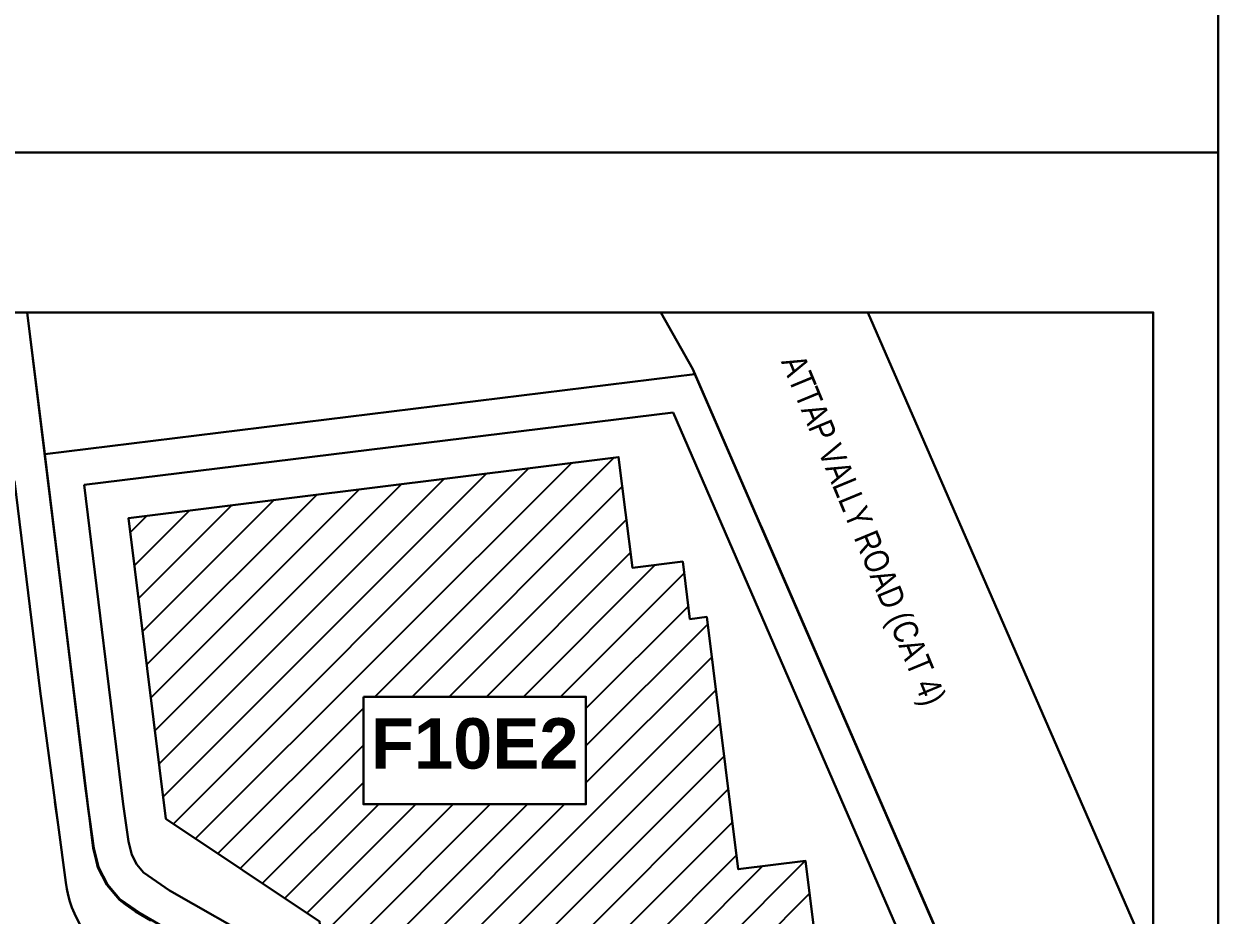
# Model space of a CAD drawing. Extents: x -15449 to 527173, y -170839 to 146543.
# Drawn here: x 15512.7 to 15569.5, y 7822.3 to 7864.7 of the extents above; entities that cross this region are included whole.
import ezdxf

# ---------------------------------------------------------------- set-up
doc = ezdxf.new("R2010")
doc.units = 0
doc.header["$LTSCALE"] = 8
doc.linetypes.add('IMPORT-X-F10A-LAY-S0-00-ASITE-002$0$HIDDEN', pattern=[9.525, 6.35, -3.175])
doc.layers.get('0').update_dxf_attribs({"color": 1, "linetype": 'CONTINUOUS'})
doc.layers.add('A-RC WALL', color=7, linetype='CONTINUOUS')
for name, color, linetype, lineweight in [('G-ANNO-TTLB', 7, 'CONTINUOUS', 9), ('G-IMPT', 7, 'CONTINUOUS', 30), ('Micron SGP Titleblock CAD template EDI$0$G-ANNO-TTLB', 7, 'CONTINUOUS', 30)]:
    doc.layers.add(name, color=color, linetype=linetype, lineweight=lineweight)
doc.styles.add('Arial', font='arial.ttf', dxfattribs={"width": 0.8, "height": 0.25})
doc.styles.add('Arial Unicode MS_B', font='', dxfattribs={"height": 1.8})
doc.styles.get('Arial Unicode MS_B').set_extended_font_data('Arial Unicode MS', bold=True)

# ---------------------------------------------------------------- blocks, each defined once
blk = doc.blocks.new('A$Cf1db08be')
at = {"layer": 'A-RC WALL'}
h = blk.add_hatch(dxfattribs=at)
h.set_pattern_fill('ANSI31', color=256, scale=10)
h.set_pattern_definition([(45, (-268.9758, -185.7096), (-0.8838835, 0.8838835), [])])
h.paths.add_polyline_path([(77.792, 45.235), (74.59, 44.836), (73.096, 56.842), (72.296, 56.742), (71.955, 59.48), (69.554, 59.182), (68.899, 64.448), (45.588, 61.547), (47.368, 47.237), (54.68, 42.359), (56.087, 31.054), (80.786, 34.127), (80.172, 39.063), (78.584, 38.865)])
h.paths.add_polyline_path([(67.343, 47.929), (56.759, 47.929), (56.759, 53.05), (67.343, 53.05)], flags=16)
for p, q in [((0, 71.334), (94.333, 71.334)), ((94.333, 71.334), (94.333, 7.374)), ((94.333, 71.334), (94.333, 7.374)), ((94.333, 69.231), (94.333, 0.001))]:
    blk.add_line(p, q)
for points in [[(0, 71.334), (94.333, 71.334), (94.333, 0.001), (0, 0.001)], [(47.368, 47.237), (54.68, 42.359), (56.087, 31.054), (80.786, 34.127), (80.172, 39.063), (78.584, 38.865), (77.792, 45.235), (74.59, 44.836), (73.096, 56.842), (72.296, 56.742), (71.955, 59.48), (69.554, 59.182), (68.899, 64.448), (45.588, 61.547), (47.368, 47.237)], [(47.368, 47.237), (54.68, 42.359), (56.087, 31.054), (80.786, 34.127), (80.172, 39.063), (78.584, 38.865), (77.792, 45.235), (74.59, 44.836), (73.096, 56.842), (72.296, 56.742), (71.955, 59.48), (69.554, 59.182), (68.899, 64.448), (45.588, 61.547), (47.368, 47.237)], [(56.759, 53.05), (67.343, 53.05), (67.343, 47.929), (56.759, 47.929)], [(56.759, 53.05), (67.343, 53.05), (67.343, 47.929), (56.759, 47.929)]]:
    blk.add_lwpolyline(points, close=True)
at = {"layer": 'G-IMPT'}
for p, q in [((41.601, 64.594), (40.772, 71.334)), ((40.772, 71.334), (43.907, 45.835)), ((70.909, 71.334), (72.427, 68.627)), ((70.911, 71.334), (72.43, 68.628)), ((94.333, 40.147), (80.762, 71.334)), ((94.333, 71.334), (94.333, 7.374)), ((41.601, 64.594), (72.53, 68.397)), ((72.53, 68.397), (41.601, 64.594)), ((72.427, 68.627), (75.677, 61.15)), ((72.43, 68.628), (72.53, 68.397)), ((72.53, 68.397), (88.511, 31.597)), ((43.473, 63.131), (71.489, 66.576)), ((71.489, 66.576), (86.071, 32.997)), ((43.675, 47.719), (41.601, 64.594)), ((40.164, 63.327), (41.392, 53.306)), ((45.341, 47.939), (43.473, 63.131)), ((75.677, 61.15), (75.675, 61.158)), ((75.675, 61.158), (79.471, 52.42)), ((41.392, 53.306), (42.236, 46.946)), ((79.471, 52.42), (81.854, 46.935)), ((94.333, 49.291), (94.333, 40.147)), ((42.089, 48.053), (42.236, 46.946)), ((43.94, 45.844), (43.675, 47.719)), ((45.593, 46.159), (45.341, 47.939)), ((42.236, 46.946), (42.6, 44.207)), ((81.854, 46.935), (83.251, 43.723)), ((45.745, 45.525), (45.593, 46.159)), ((43.907, 45.835), (44.046, 45.263)), ((44.158, 44.937), (43.94, 45.844)), ((45.985, 45.057), (45.745, 45.525)), ((44.046, 45.263), (44.128, 44.925)), ((44.128, 44.925), (44.554, 44.09)), ((44.581, 44.113), (44.158, 44.937)), ((46.307, 44.682), (45.985, 45.057)), ((47.545, 43.828), (46.307, 44.682)), ((44.554, 44.09), (45.161, 43.376)), ((45.175, 43.422), (44.581, 44.113)), ((53.003, 40.727), (47.545, 43.828)), ((45.161, 43.376), (45.446, 43.167)), ((46.651, 42.404), (45.175, 43.422)), ((83.251, 43.723), (83.439, 43.291)), ((45.446, 43.167), (45.916, 42.821)), ((45.916, 42.821), (46.651, 42.404))]:
    blk.add_line(p, q, dxfattribs=at)
at = {"layer": 'G-IMPT', "linetype": 'IMPORT-X-F10A-LAY-S0-00-ASITE-002$0$HIDDEN'}
for p, q in [((41.601, 64.594), (72.53, 68.397)), ((72.53, 68.397), (88.475, 31.708)), ((43.54, 48.676), (41.601, 64.594)), ((43.94, 45.844), (43.54, 48.676)), ((44.158, 44.937), (43.94, 45.844)), ((44.581, 44.113), (44.158, 44.937)), ((45.175, 43.422), (44.581, 44.113)), ((45.934, 42.853), (45.175, 43.422)), ((51.447, 39.676), (45.934, 42.853))]:
    blk.add_line(p, q, dxfattribs=at)
at = {"layer": 'G-IMPT'}
blk.add_arc((47.93, 44.915), 5.377, 187.5654, 239.7203, dxfattribs=at)
at = {"layer": 'G-ANNO-TTLB', "color": 7, "style": 'Arial Unicode MS_B'}
blk.add_text('F10E2', height=2.4, dxfattribs=at).set_placement((57.118, 49.625))
at = {"layer": 'G-IMPT', "style": 'Arial', "width": 0.8}
blk.add_text('ATTAP VALLY ROAD (CAT 4)', height=1.17622, rotation=292.4761, dxfattribs=at).set_placement((76.611, 68.996))
blk = doc.blocks.new('Micron SGP Titleblock CAD template EDI$0$MU_SGP_ANTitleblock_A1_Type01_v1_1 - A1-419101-sample')
at = {"layer": 'Micron SGP Titleblock CAD template EDI$0$G-ANNO-TTLB'}
for p, q in [((829, 583), (829, 9)), ((829, 583), (829, 9)), ((728.5, 391), (829, 391))]:
    blk.add_line(p, q, dxfattribs=at)
blk.add_blockref('A$Cf1db08be', (731.583, 312.055))
blk = doc.blocks.new('Micron SGP Titleblock CAD template EDI')
at = {"layer": 'Micron SGP Titleblock CAD template EDI$0$G-ANNO-TTLB'}
blk.add_blockref('Micron SGP Titleblock CAD template EDI$0$MU_SGP_ANTitleblock_A1_Type01_v1_1 - A1-419101-sample', (-3.846, 118.854), dxfattribs=at)

msp = doc.modelspace()

# ---------------------------------------------------------------- linework, layer by layer
at = {"layer": 'G-ANNO-TTLB'}
msp.add_line((15569.4918, 8050.5989), (15569.4918, 7476.5989), dxfattribs=at)

# ---------------------------------------------------------------- next in the draw order: block references
msp.add_blockref('Micron SGP Titleblock CAD template EDI', (14744.3378, 7348.7447))

doc.saveas('drawing.dxf')
